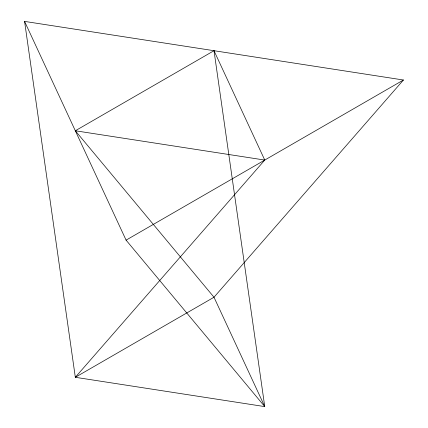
<?xml version="1.0" encoding="UTF-8"?>
<svg xmlns="http://www.w3.org/2000/svg" width="428" height="428" viewBox="0 0 428 428"><rect width="100%" height="100%" fill="white"/><g stroke="black" fill="none" stroke-linecap="round" stroke-linejoin="round"><path stroke-width="0.64" d="M214 50.702L264.755 160.072L75.328 377.298L264.755 406.6L214 50.702L75.328 130.765L214 297.235L264.755 406.6L126.083 240.135L24.573 21.4L403.427 80.009L214 297.235L75.328 377.298L24.573 21.4M126.083 240.135L403.427 80.009M75.328 130.765L264.755 160.072"/></g></svg>
